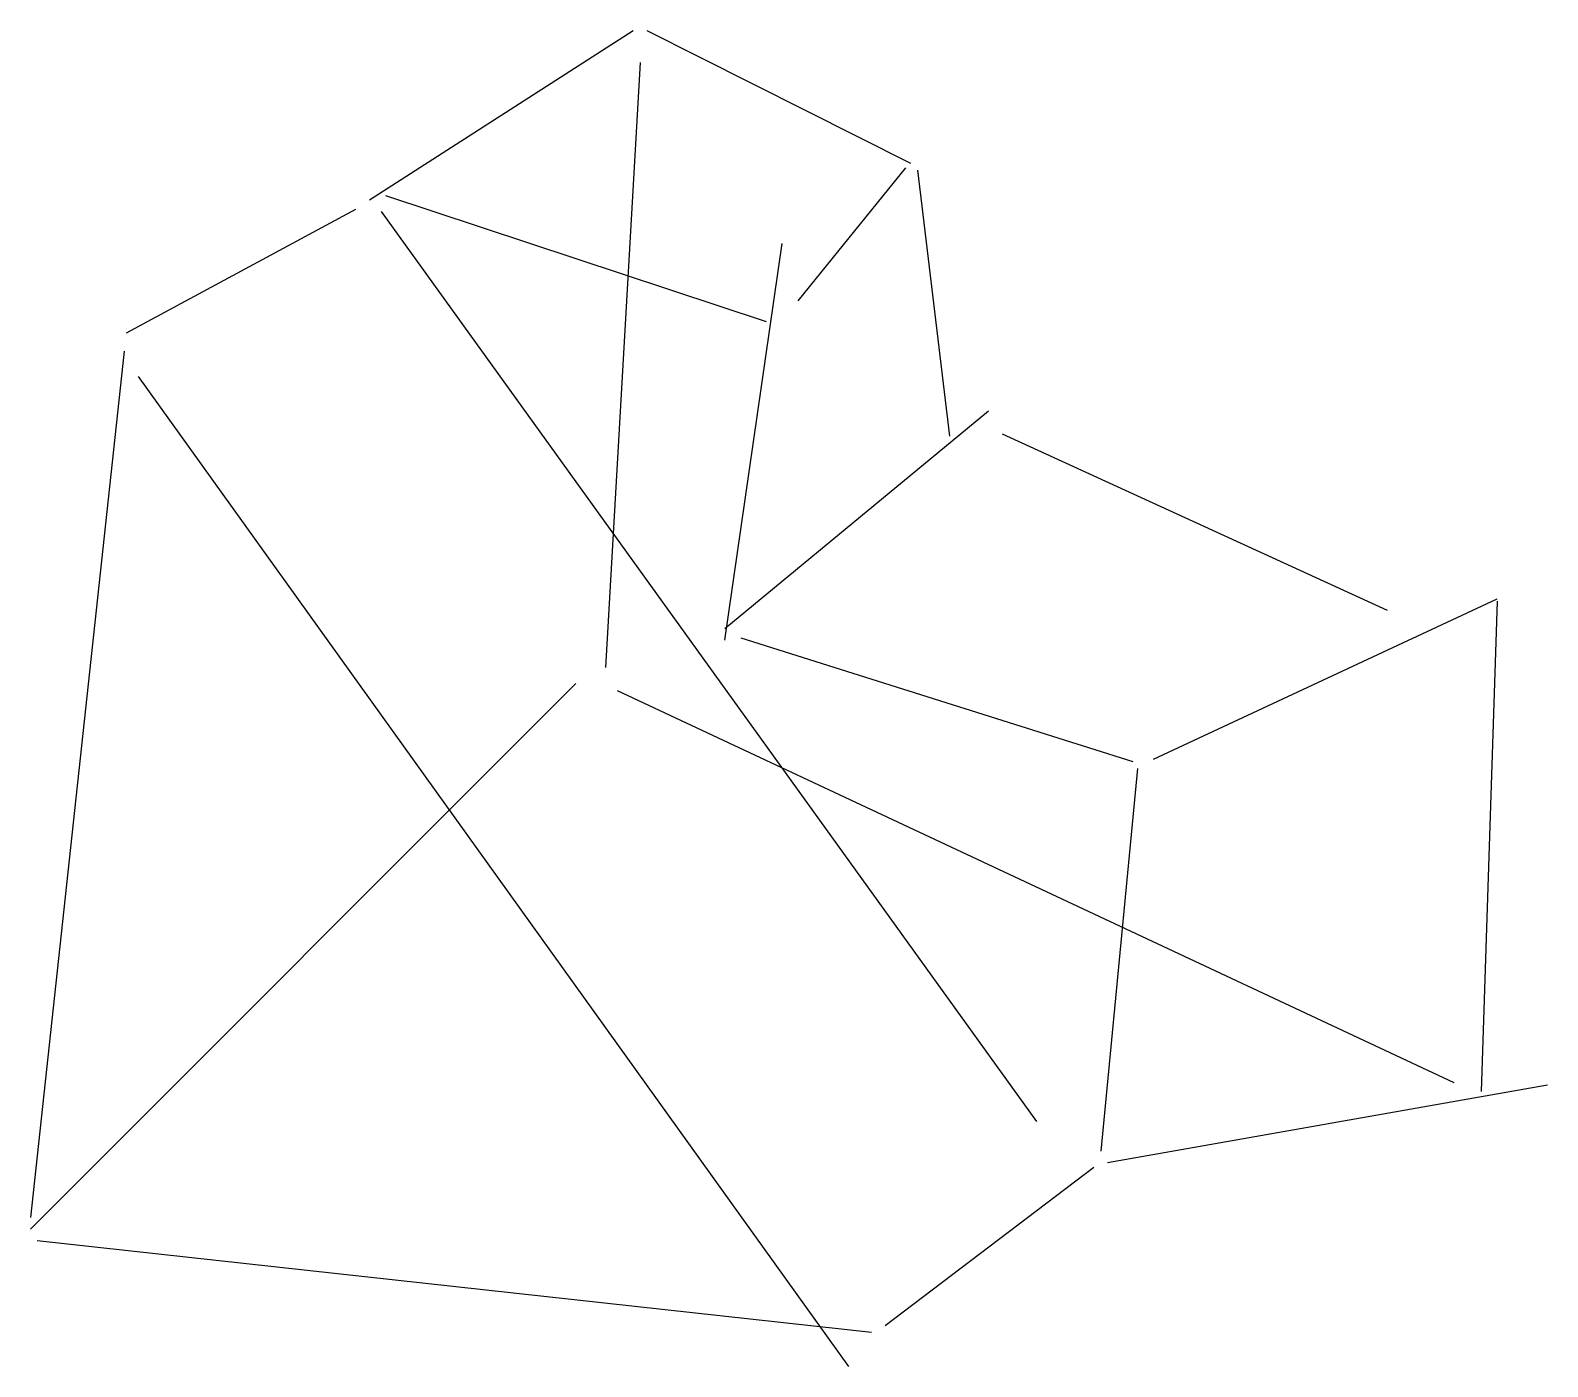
# Model space of a CAD drawing. Header units: metres. Extents: x -108 to 87, y 133 to 304.
import ezdxf

# ---------------------------------------------------------------- set-up
doc = ezdxf.new("R2010")
doc.units = ezdxf.units.M

msp = doc.modelspace()

# ---------------------------------------------------------------- linework, layer by layer
at = {"color": 0, "linetype": 'CONTINUOUS'}
for p, q in [((-64.249211, 282.080442), (-30.511041, 303.790221)), ((-28.750789, 303.790221), (4.987382, 286.774448)), ((-29.630915, 299.682965), (-34.031546, 222.231861)), ((-9.388013, 269.171924), (4.400631, 286.187697)), ((5.867508, 285.894322), (9.974763, 251.862776)), ((-62.195584, 282.667192), (-13.495268, 266.531546)), ((-95.347003, 265.064669), (-66.009464, 280.90694)), ((-62.782334, 280.613565), (21.123028, 164.143533)), ((-18.776025, 225.752366), (-11.44164, 276.506309)), ((-95.640379, 262.717666), (-107.66877, 151.821767)), ((-93.880126, 259.490536), (-2.933754, 132.752366)), ((-18.776025, 227.219243), (14.962145, 255.089905)), ((16.722397, 252.156151), (66.009464, 229.566246)), ((36.085174, 210.496845), (80.091483, 231.033123)), ((80.091483, 230.739748), (78.037855, 167.957413)), ((-16.722397, 226.045741), (33.444795, 210.20347)), ((-107.66877, 150.35489), (-37.845426, 220.178233)), ((-32.564669, 219.298107), (74.51735, 169.130915)), ((34.031546, 209.323344), (29.337539, 160.329653)), ((30.217666, 158.862776), (86.545741, 168.837539)), ((1.760252, 138.033123), (28.457413, 158.276025)), ((-106.788644, 148.888013), (0, 137.152997))]:
    msp.add_line(p, q, dxfattribs=at)

doc.saveas('drawing.dxf')
